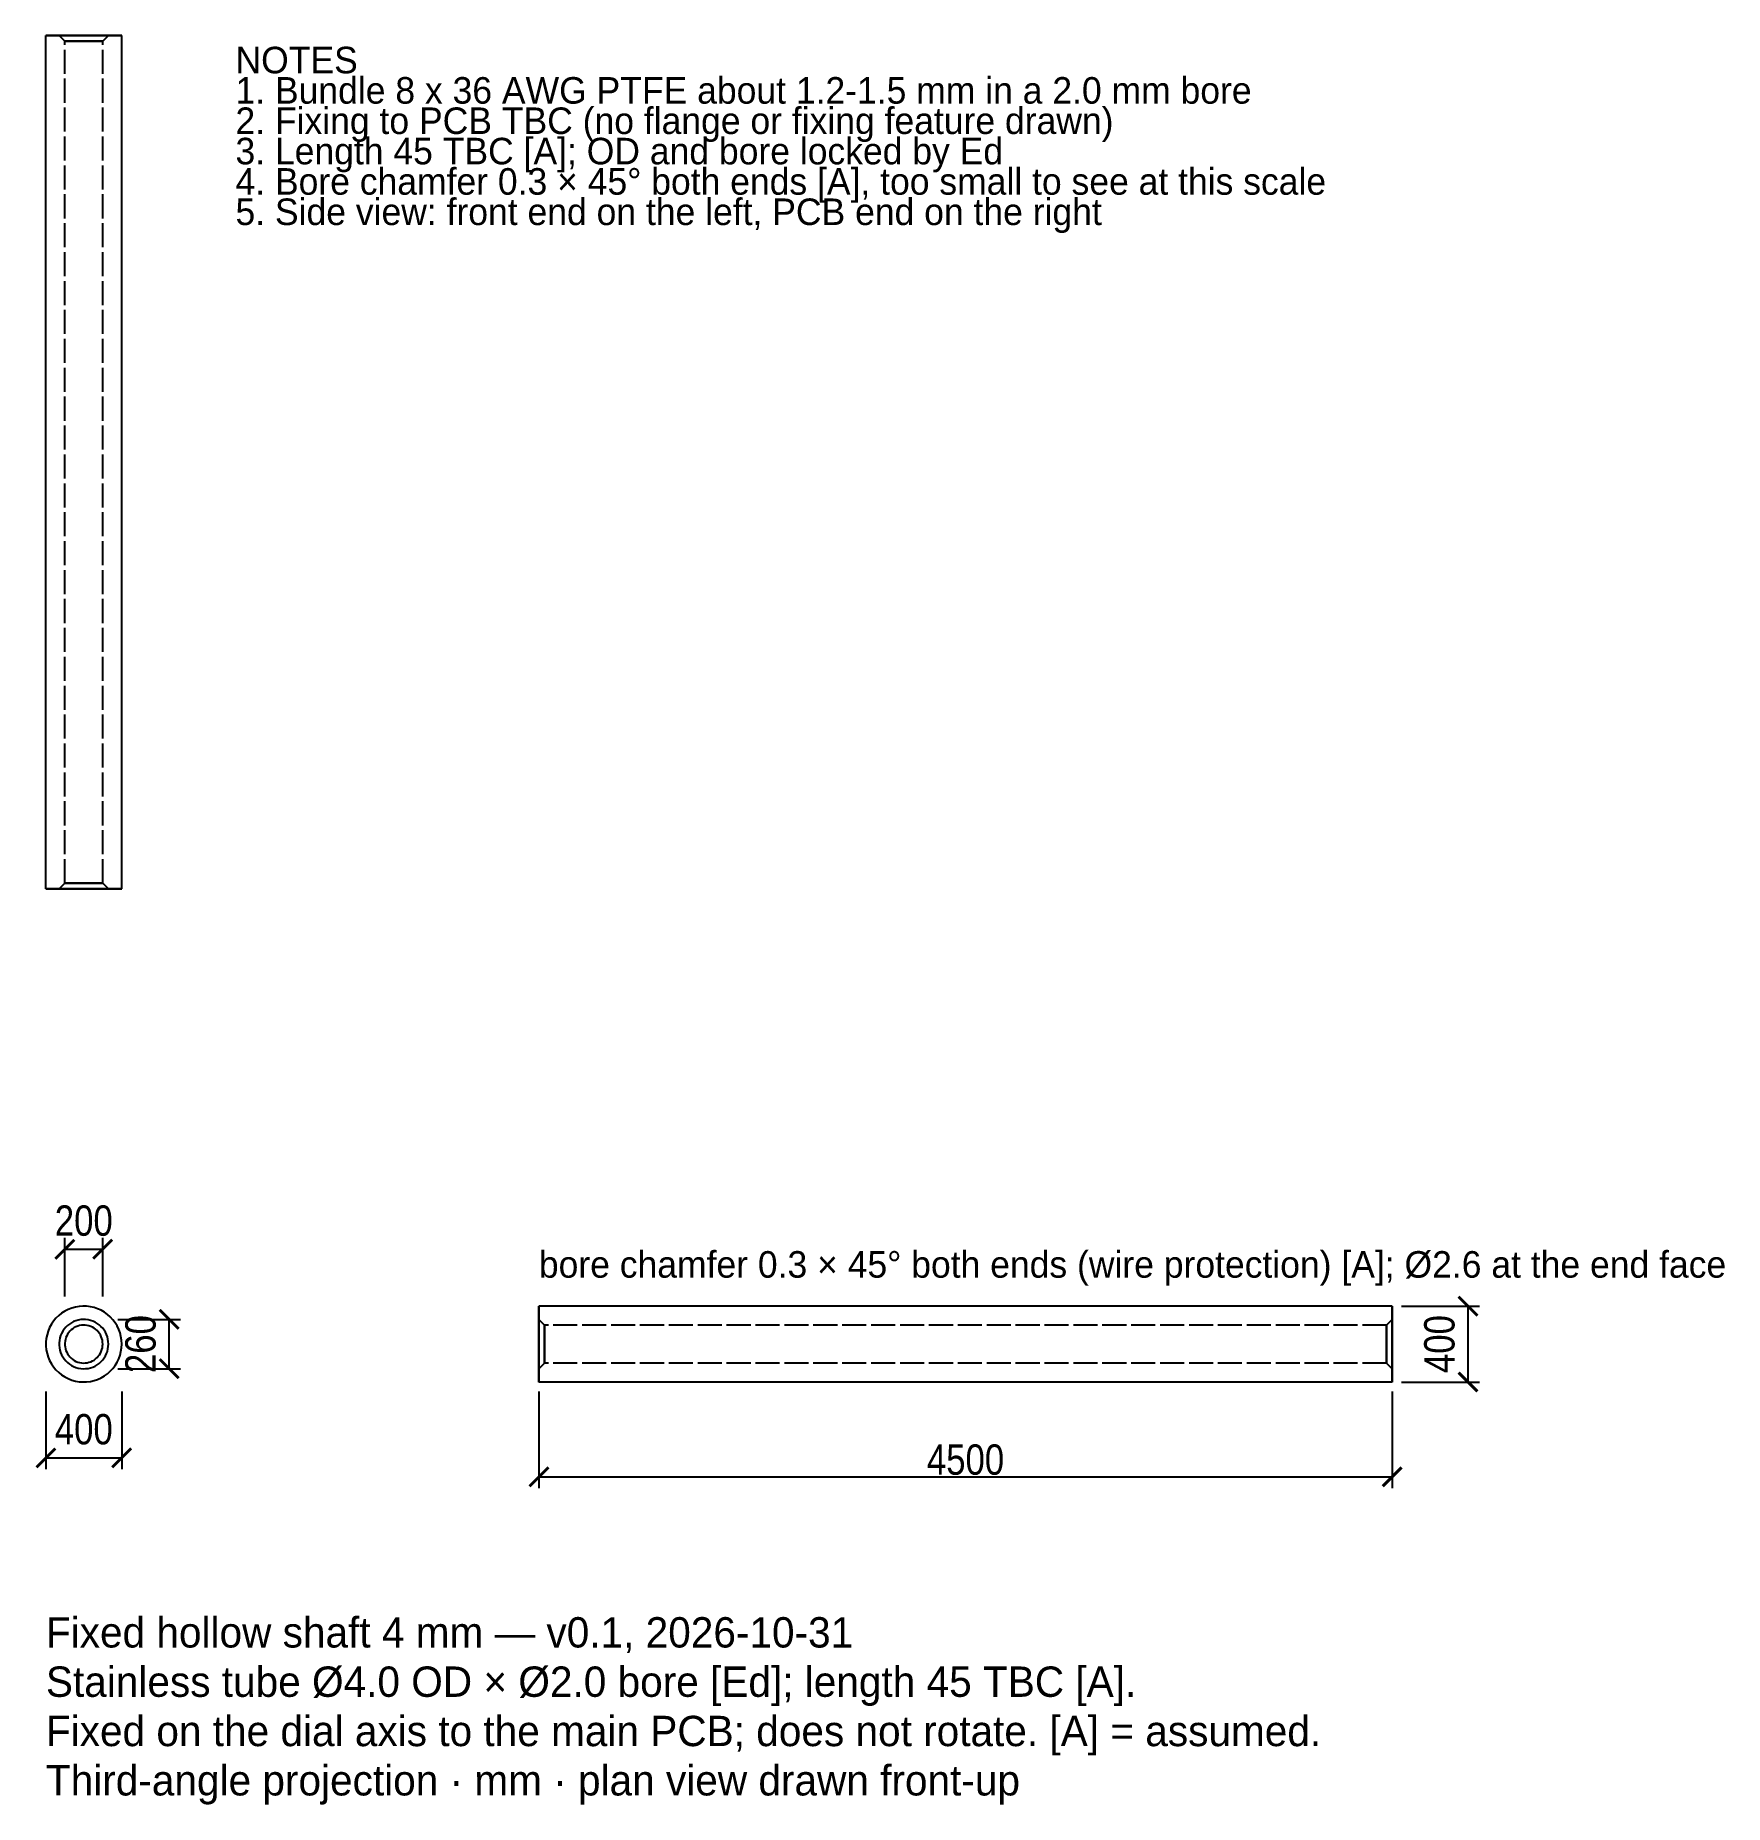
# Model space of a CAD drawing. Header units: millimetres. Extents: x -2.6 to 86.5, y -24.3 to 69.
import ezdxf

# ---------------------------------------------------------------- set-up
doc = ezdxf.new("R2010")
doc.units = ezdxf.units.MM
doc.linetypes.add('DASHED', pattern=[1.524, 1.27, -0.254])
for name, color, linetype in [('DIMS', 3, 'CONTINUOUS'), ('HIDDEN', 8, 'DASHED'), ('TEXT', 7, 'CONTINUOUS'), ('VISIBLE', 7, 'CONTINUOUS')]:
    doc.layers.add(name, color=color, linetype=linetype)
doc.styles.add('OpenSansCondensed-Light', font='OpenSansCondensed-Light.ttf')
doc.dimstyles.new('EZDXF', dxfattribs={"dimtxt": 0.25, "dimasz": 0.175, "dimexe": 0.375, "dimexo": 0.125, "dimgap": 0.1, "dimtad": 1, "dimlfac": 100, "dimzin": 12, "dimdsep": 46, "dimtxsty": 'OpenSansCondensed-Light', "dimblk": 'ARCHTICK', "dimcen": 2.5, "dimazin": 3, "dimtfac": 0.5, "dimtmove": 2, "dimatfit": 3})

# ---------------------------------------------------------------- blocks, each defined once
blk = doc.blocks.new('_ARCHTICK')
at = {"color": 0, "linetype": 'BYBLOCK', "const_width": 0.15}
blk.add_lwpolyline([(-0.5, -0.5), (0.5, 0.5)], dxfattribs=at)

msp = doc.modelspace()

# ---------------------------------------------------------------- linework, layer by layer
at = {"layer": 'HIDDEN'}
for points in [[(-2, 68.99938), (-1.93651, 68.99938), (-1.87302, 68.99938), (-1.80952, 68.99938), (-1.74603, 68.99938), (-1.68254, 68.99938), (-1.61905, 68.99938), (-1.55556, 68.99938), (-1.49206, 68.99938), (-1.42857, 68.99938), (-1.36508, 68.99938), (-1.30159, 68.99938), (-1.2381, 68.99938), (-1.1746, 68.99938), (-1.11111, 68.99938), (-1.04762, 68.99938), (-0.98413, 68.99938), (-0.92063, 68.99938), (-0.85714, 68.99938), (-0.79365, 68.99938), (-0.73016, 68.99938), (-0.66667, 68.99938), (-0.60317, 68.99938), (-0.53968, 68.99938), (-0.47619, 68.99938), (-0.4127, 68.99938), (-0.34921, 68.99938), (-0.28571, 68.99938), (-0.22222, 68.99938), (-0.15873, 68.99938), (-0.09524, 68.99938), (-0.03175, 68.99938), (0.03175, 68.99938), (0.09524, 68.99938), (0.15873, 68.99938), (0.22222, 68.99938), (0.28571, 68.99938), (0.34921, 68.99938), (0.4127, 68.99938), (0.47619, 68.99938), (0.53968, 68.99938), (0.60317, 68.99938), (0.66667, 68.99938), (0.73016, 68.99938), (0.79365, 68.99938), (0.85714, 68.99938), (0.92063, 68.99938), (0.98413, 68.99938), (1.04762, 68.99938), (1.11111, 68.99938), (1.1746, 68.99938), (1.2381, 68.99938), (1.30159, 68.99938), (1.36508, 68.99938), (1.42857, 68.99938), (1.49206, 68.99938), (1.55556, 68.99938), (1.61905, 68.99938), (1.68254, 68.99938), (1.74603, 68.99938), (1.80952, 68.99938), (1.87302, 68.99938), (1.93651, 68.99938), (2, 68.99938)], [(1.3, 68.99938), (1.25873, 68.99938), (1.21746, 68.99938), (1.17619, 68.99938), (1.13492, 68.99938), (1.09365, 68.99938), (1.05238, 68.99938), (1.01111, 68.99938), (0.96984, 68.99938), (0.92857, 68.99938), (0.8873, 68.99938), (0.84603, 68.99938), (0.80476, 68.99938), (0.76349, 68.99938), (0.72222, 68.99938), (0.68095, 68.99938), (0.63968, 68.99938), (0.59841, 68.99938), (0.55714, 68.99938), (0.51587, 68.99938), (0.4746, 68.99938), (0.43333, 68.99938), (0.39206, 68.99938), (0.35079, 68.99938), (0.30952, 68.99938), (0.26825, 68.99938), (0.22698, 68.99938), (0.18571, 68.99938), (0.14444, 68.99938), (0.10317, 68.99938), (0.0619, 68.99938), (0.02063, 68.99938), (-0.02063, 68.99938), (-0.0619, 68.99938), (-0.10317, 68.99938), (-0.14444, 68.99938), (-0.18571, 68.99938), (-0.22698, 68.99938), (-0.26825, 68.99938), (-0.30952, 68.99938), (-0.35079, 68.99938), (-0.39206, 68.99938), (-0.43333, 68.99938), (-0.4746, 68.99938), (-0.51587, 68.99938), (-0.55714, 68.99938), (-0.59841, 68.99938), (-0.63968, 68.99938), (-0.68095, 68.99938), (-0.72222, 68.99938), (-0.76349, 68.99938), (-0.80476, 68.99938), (-0.84603, 68.99938), (-0.8873, 68.99938), (-0.92857, 68.99938), (-0.96984, 68.99938), (-1.01111, 68.99938), (-1.05238, 68.99938), (-1.09365, 68.99938), (-1.13492, 68.99938), (-1.17619, 68.99938), (-1.21746, 68.99938), (-1.25873, 68.99938), (-1.3, 68.99938)], [(-1.3, 68.99938), (-1.25873, 68.99938), (-1.21746, 68.99938), (-1.17619, 68.99938), (-1.13492, 68.99938), (-1.09365, 68.99938), (-1.05238, 68.99938), (-1.01111, 68.99938), (-0.96984, 68.99938), (-0.92857, 68.99938), (-0.8873, 68.99938), (-0.84603, 68.99938), (-0.80476, 68.99938), (-0.76349, 68.99938), (-0.72222, 68.99938), (-0.68095, 68.99938), (-0.63968, 68.99938), (-0.59841, 68.99938), (-0.55714, 68.99938), (-0.51587, 68.99938), (-0.4746, 68.99938), (-0.43333, 68.99938), (-0.39206, 68.99938), (-0.35079, 68.99938), (-0.30952, 68.99938), (-0.26825, 68.99938), (-0.22698, 68.99938), (-0.18571, 68.99938), (-0.14444, 68.99938), (-0.10317, 68.99938), (-0.0619, 68.99938), (-0.02063, 68.99938), (0.02063, 68.99938), (0.0619, 68.99938), (0.10317, 68.99938), (0.14444, 68.99938), (0.18571, 68.99938), (0.22698, 68.99938), (0.26825, 68.99938), (0.30952, 68.99938), (0.35079, 68.99938), (0.39206, 68.99938), (0.43333, 68.99938), (0.4746, 68.99938), (0.51587, 68.99938), (0.55714, 68.99938), (0.59841, 68.99938), (0.63968, 68.99938), (0.68095, 68.99938), (0.72222, 68.99938), (0.76349, 68.99938), (0.80476, 68.99938), (0.84603, 68.99938), (0.8873, 68.99938), (0.92857, 68.99938), (0.96984, 68.99938), (1.01111, 68.99938), (1.05238, 68.99938), (1.09365, 68.99938), (1.13492, 68.99938), (1.17619, 68.99938), (1.21746, 68.99938), (1.25873, 68.99938), (1.3, 68.99938)], [(-1, 68.69938), (-1.3, 68.99938)], [(1, 68.69938), (0.96825, 68.69938), (0.93651, 68.69938), (0.90476, 68.69938), (0.87302, 68.69938), (0.84127, 68.69938), (0.80952, 68.69938), (0.77778, 68.69938), (0.74603, 68.69938), (0.71429, 68.69938), (0.68254, 68.69938), (0.65079, 68.69938), (0.61905, 68.69938), (0.5873, 68.69938), (0.55556, 68.69938), (0.52381, 68.69938), (0.49206, 68.69938), (0.46032, 68.69938), (0.42857, 68.69938), (0.39683, 68.69938), (0.36508, 68.69938), (0.33333, 68.69938), (0.30159, 68.69938), (0.26984, 68.69938), (0.2381, 68.69938), (0.20635, 68.69938), (0.1746, 68.69938), (0.14286, 68.69938), (0.11111, 68.69938), (0.07937, 68.69938), (0.04762, 68.69938), (0.01587, 68.69938), (-0.01587, 68.69938), (-0.04762, 68.69938), (-0.07937, 68.69938), (-0.11111, 68.69938), (-0.14286, 68.69938), (-0.1746, 68.69938), (-0.20635, 68.69938), (-0.2381, 68.69938), (-0.26984, 68.69938), (-0.30159, 68.69938), (-0.33333, 68.69938), (-0.36508, 68.69938), (-0.39683, 68.69938), (-0.42857, 68.69938), (-0.46032, 68.69938), (-0.49206, 68.69938), (-0.52381, 68.69938), (-0.55556, 68.69938), (-0.5873, 68.69938), (-0.61905, 68.69938), (-0.65079, 68.69938), (-0.68254, 68.69938), (-0.71429, 68.69938), (-0.74603, 68.69938), (-0.77778, 68.69938), (-0.80952, 68.69938), (-0.84127, 68.69938), (-0.87302, 68.69938), (-0.90476, 68.69938), (-0.93651, 68.69938), (-0.96825, 68.69938), (-1, 68.69938)], [(-1, 68.69938), (-0.96825, 68.69938), (-0.93651, 68.69938), (-0.90476, 68.69938), (-0.87302, 68.69938), (-0.84127, 68.69938), (-0.80952, 68.69938), (-0.77778, 68.69938), (-0.74603, 68.69938), (-0.71429, 68.69938), (-0.68254, 68.69938), (-0.65079, 68.69938), (-0.61905, 68.69938), (-0.5873, 68.69938), (-0.55556, 68.69938), (-0.52381, 68.69938), (-0.49206, 68.69938), (-0.46032, 68.69938), (-0.42857, 68.69938), (-0.39683, 68.69938), (-0.36508, 68.69938), (-0.33333, 68.69938), (-0.30159, 68.69938), (-0.26984, 68.69938), (-0.2381, 68.69938), (-0.20635, 68.69938), (-0.1746, 68.69938), (-0.14286, 68.69938), (-0.11111, 68.69938), (-0.07937, 68.69938), (-0.04762, 68.69938), (-0.01587, 68.69938), (0.01587, 68.69938), (0.04762, 68.69938), (0.07937, 68.69938), (0.11111, 68.69938), (0.14286, 68.69938), (0.1746, 68.69938), (0.20635, 68.69938), (0.2381, 68.69938), (0.26984, 68.69938), (0.30159, 68.69938), (0.33333, 68.69938), (0.36508, 68.69938), (0.39683, 68.69938), (0.42857, 68.69938), (0.46032, 68.69938), (0.49206, 68.69938), (0.52381, 68.69938), (0.55556, 68.69938), (0.5873, 68.69938), (0.61905, 68.69938), (0.65079, 68.69938), (0.68254, 68.69938), (0.71429, 68.69938), (0.74603, 68.69938), (0.77778, 68.69938), (0.80952, 68.69938), (0.84127, 68.69938), (0.87302, 68.69938), (0.90476, 68.69938), (0.93651, 68.69938), (0.96825, 68.69938), (1, 68.69938)], [(-1, 24.29938), (-1, 68.69938)], [(1.3, 68.99938), (1, 68.69938)], [(1, 24.29938), (1, 68.69938)], [(-1, 24.29938), (-1.3, 23.99938)], [(1, 24.29938), (0.96825, 24.29938), (0.93651, 24.29938), (0.90476, 24.29938), (0.87302, 24.29938), (0.84127, 24.29938), (0.80952, 24.29938), (0.77778, 24.29938), (0.74603, 24.29938), (0.71429, 24.29938), (0.68254, 24.29938), (0.65079, 24.29938), (0.61905, 24.29938), (0.5873, 24.29938), (0.55556, 24.29938), (0.52381, 24.29938), (0.49206, 24.29938), (0.46032, 24.29938), (0.42857, 24.29938), (0.39683, 24.29938), (0.36508, 24.29938), (0.33333, 24.29938), (0.30159, 24.29938), (0.26984, 24.29938), (0.2381, 24.29938), (0.20635, 24.29938), (0.1746, 24.29938), (0.14286, 24.29938), (0.11111, 24.29938), (0.07937, 24.29938), (0.04762, 24.29938), (0.01587, 24.29938), (-0.01587, 24.29938), (-0.04762, 24.29938), (-0.07937, 24.29938), (-0.11111, 24.29938), (-0.14286, 24.29938), (-0.1746, 24.29938), (-0.20635, 24.29938), (-0.2381, 24.29938), (-0.26984, 24.29938), (-0.30159, 24.29938), (-0.33333, 24.29938), (-0.36508, 24.29938), (-0.39683, 24.29938), (-0.42857, 24.29938), (-0.46032, 24.29938), (-0.49206, 24.29938), (-0.52381, 24.29938), (-0.55556, 24.29938), (-0.5873, 24.29938), (-0.61905, 24.29938), (-0.65079, 24.29938), (-0.68254, 24.29938), (-0.71429, 24.29938), (-0.74603, 24.29938), (-0.77778, 24.29938), (-0.80952, 24.29938), (-0.84127, 24.29938), (-0.87302, 24.29938), (-0.90476, 24.29938), (-0.93651, 24.29938), (-0.96825, 24.29938), (-1, 24.29938)], [(-1, 24.29938), (-0.96825, 24.29938), (-0.93651, 24.29938), (-0.90476, 24.29938), (-0.87302, 24.29938), (-0.84127, 24.29938), (-0.80952, 24.29938), (-0.77778, 24.29938), (-0.74603, 24.29938), (-0.71429, 24.29938), (-0.68254, 24.29938), (-0.65079, 24.29938), (-0.61905, 24.29938), (-0.5873, 24.29938), (-0.55556, 24.29938), (-0.52381, 24.29938), (-0.49206, 24.29938), (-0.46032, 24.29938), (-0.42857, 24.29938), (-0.39683, 24.29938), (-0.36508, 24.29938), (-0.33333, 24.29938), (-0.30159, 24.29938), (-0.26984, 24.29938), (-0.2381, 24.29938), (-0.20635, 24.29938), (-0.1746, 24.29938), (-0.14286, 24.29938), (-0.11111, 24.29938), (-0.07937, 24.29938), (-0.04762, 24.29938), (-0.01587, 24.29938), (0.01587, 24.29938), (0.04762, 24.29938), (0.07937, 24.29938), (0.11111, 24.29938), (0.14286, 24.29938), (0.1746, 24.29938), (0.20635, 24.29938), (0.2381, 24.29938), (0.26984, 24.29938), (0.30159, 24.29938), (0.33333, 24.29938), (0.36508, 24.29938), (0.39683, 24.29938), (0.42857, 24.29938), (0.46032, 24.29938), (0.49206, 24.29938), (0.52381, 24.29938), (0.55556, 24.29938), (0.5873, 24.29938), (0.61905, 24.29938), (0.65079, 24.29938), (0.68254, 24.29938), (0.71429, 24.29938), (0.74603, 24.29938), (0.77778, 24.29938), (0.80952, 24.29938), (0.84127, 24.29938), (0.87302, 24.29938), (0.90476, 24.29938), (0.93651, 24.29938), (0.96825, 24.29938), (1, 24.29938)], [(1.3, 23.99938), (1, 24.29938)], [(-2, 23.99938), (-1.93651, 23.99938), (-1.87302, 23.99938), (-1.80952, 23.99938), (-1.74603, 23.99938), (-1.68254, 23.99938), (-1.61905, 23.99938), (-1.55556, 23.99938), (-1.49206, 23.99938), (-1.42857, 23.99938), (-1.36508, 23.99938), (-1.30159, 23.99938), (-1.2381, 23.99938), (-1.1746, 23.99938), (-1.11111, 23.99938), (-1.04762, 23.99938), (-0.98413, 23.99938), (-0.92063, 23.99938), (-0.85714, 23.99938), (-0.79365, 23.99938), (-0.73016, 23.99938), (-0.66667, 23.99938), (-0.60317, 23.99938), (-0.53968, 23.99938), (-0.47619, 23.99938), (-0.4127, 23.99938), (-0.34921, 23.99938), (-0.28571, 23.99938), (-0.22222, 23.99938), (-0.15873, 23.99938), (-0.09524, 23.99938), (-0.03175, 23.99938), (0.03175, 23.99938), (0.09524, 23.99938), (0.15873, 23.99938), (0.22222, 23.99938), (0.28571, 23.99938), (0.34921, 23.99938), (0.4127, 23.99938), (0.47619, 23.99938), (0.53968, 23.99938), (0.60317, 23.99938), (0.66667, 23.99938), (0.73016, 23.99938), (0.79365, 23.99938), (0.85714, 23.99938), (0.92063, 23.99938), (0.98413, 23.99938), (1.04762, 23.99938), (1.11111, 23.99938), (1.1746, 23.99938), (1.2381, 23.99938), (1.30159, 23.99938), (1.36508, 23.99938), (1.42857, 23.99938), (1.49206, 23.99938), (1.55556, 23.99938), (1.61905, 23.99938), (1.68254, 23.99938), (1.74603, 23.99938), (1.80952, 23.99938), (1.87302, 23.99938), (1.93651, 23.99938), (2, 23.99938)], [(1.3, 23.99938), (1.25873, 23.99938), (1.21746, 23.99938), (1.17619, 23.99938), (1.13492, 23.99938), (1.09365, 23.99938), (1.05238, 23.99938), (1.01111, 23.99938), (0.96984, 23.99938), (0.92857, 23.99938), (0.8873, 23.99938), (0.84603, 23.99938), (0.80476, 23.99938), (0.76349, 23.99938), (0.72222, 23.99938), (0.68095, 23.99938), (0.63968, 23.99938), (0.59841, 23.99938), (0.55714, 23.99938), (0.51587, 23.99938), (0.4746, 23.99938), (0.43333, 23.99938), (0.39206, 23.99938), (0.35079, 23.99938), (0.30952, 23.99938), (0.26825, 23.99938), (0.22698, 23.99938), (0.18571, 23.99938), (0.14444, 23.99938), (0.10317, 23.99938), (0.0619, 23.99938), (0.02063, 23.99938), (-0.02063, 23.99938), (-0.0619, 23.99938), (-0.10317, 23.99938), (-0.14444, 23.99938), (-0.18571, 23.99938), (-0.22698, 23.99938), (-0.26825, 23.99938), (-0.30952, 23.99938), (-0.35079, 23.99938), (-0.39206, 23.99938), (-0.43333, 23.99938), (-0.4746, 23.99938), (-0.51587, 23.99938), (-0.55714, 23.99938), (-0.59841, 23.99938), (-0.63968, 23.99938), (-0.68095, 23.99938), (-0.72222, 23.99938), (-0.76349, 23.99938), (-0.80476, 23.99938), (-0.84603, 23.99938), (-0.8873, 23.99938), (-0.92857, 23.99938), (-0.96984, 23.99938), (-1.01111, 23.99938), (-1.05238, 23.99938), (-1.09365, 23.99938), (-1.13492, 23.99938), (-1.17619, 23.99938), (-1.21746, 23.99938), (-1.25873, 23.99938), (-1.3, 23.99938)], [(-1.3, 23.99938), (-1.25873, 23.99938), (-1.21746, 23.99938), (-1.17619, 23.99938), (-1.13492, 23.99938), (-1.09365, 23.99938), (-1.05238, 23.99938), (-1.01111, 23.99938), (-0.96984, 23.99938), (-0.92857, 23.99938), (-0.8873, 23.99938), (-0.84603, 23.99938), (-0.80476, 23.99938), (-0.76349, 23.99938), (-0.72222, 23.99938), (-0.68095, 23.99938), (-0.63968, 23.99938), (-0.59841, 23.99938), (-0.55714, 23.99938), (-0.51587, 23.99938), (-0.4746, 23.99938), (-0.43333, 23.99938), (-0.39206, 23.99938), (-0.35079, 23.99938), (-0.30952, 23.99938), (-0.26825, 23.99938), (-0.22698, 23.99938), (-0.18571, 23.99938), (-0.14444, 23.99938), (-0.10317, 23.99938), (-0.0619, 23.99938), (-0.02063, 23.99938), (0.02063, 23.99938), (0.0619, 23.99938), (0.10317, 23.99938), (0.14444, 23.99938), (0.18571, 23.99938), (0.22698, 23.99938), (0.26825, 23.99938), (0.30952, 23.99938), (0.35079, 23.99938), (0.39206, 23.99938), (0.43333, 23.99938), (0.4746, 23.99938), (0.51587, 23.99938), (0.55714, 23.99938), (0.59841, 23.99938), (0.63968, 23.99938), (0.68095, 23.99938), (0.72222, 23.99938), (0.76349, 23.99938), (0.80476, 23.99938), (0.84603, 23.99938), (0.8873, 23.99938), (0.92857, 23.99938), (0.96984, 23.99938), (1.01111, 23.99938), (1.05238, 23.99938), (1.09365, 23.99938), (1.13492, 23.99938), (1.17619, 23.99938), (1.21746, 23.99938), (1.25873, 23.99938), (1.3, 23.99938)], [(2, 0), (1.99006, 0.19914), (1.96034, 0.39629), (1.91115, 0.58951), (1.84295, 0.77687), (1.75644, 0.95651), (1.65248, 1.12664), (1.53209, 1.28558), (1.39647, 1.43173), (1.24698, 1.56366), (1.08509, 1.68005), (0.91242, 1.77974), (0.73068, 1.86175), (0.54168, 1.92525), (0.3473, 1.96962), (0.14946, 1.99441), (-0.04986, 1.99938), (-0.24869, 1.98448), (-0.44504, 1.94986), (-0.63697, 1.89585), (-0.82257, 1.82301), (-1, 1.73205), (-1.16749, 1.62388), (-1.32337, 1.49956), (-1.4661, 1.36035), (-1.59427, 1.20761), (-1.70658, 1.04287), (-1.80194, 0.86777), (-1.87939, 0.68404), (-1.93815, 0.49351), (-1.97766, 0.29808), (-1.99751, 0.09969), (-1.99751, -0.09969), (-1.97766, -0.29808), (-1.93815, -0.49351), (-1.87939, -0.68404), (-1.80194, -0.86777), (-1.70658, -1.04287), (-1.59427, -1.20761), (-1.4661, -1.36035), (-1.32337, -1.49956), (-1.16749, -1.62388), (-1, -1.73205), (-0.82257, -1.82301), (-0.63697, -1.89585), (-0.44504, -1.94986), (-0.24869, -1.98448), (-0.04986, -1.99938), (0.14946, -1.99441), (0.3473, -1.96962), (0.54168, -1.92525), (0.73068, -1.86175), (0.91242, -1.77974), (1.08509, -1.68005), (1.24698, -1.56366), (1.39647, -1.43173), (1.53209, -1.28558), (1.65248, -1.12664), (1.75644, -0.95651), (1.84295, -0.77687), (1.91115, -0.58951), (1.96034, -0.39629), (1.99006, -0.19914), (2, 0)], [(24, 2), (24, 1.93651), (24, 1.87302), (24, 1.80952), (24, 1.74603), (24, 1.68254), (24, 1.61905), (24, 1.55556), (24, 1.49206), (24, 1.42857), (24, 1.36508), (24, 1.30159), (24, 1.2381), (24, 1.1746), (24, 1.11111), (24, 1.04762), (24, 0.98413), (24, 0.92063), (24, 0.85714), (24, 0.79365), (24, 0.73016), (24, 0.66667), (24, 0.60317), (24, 0.53968), (24, 0.47619), (24, 0.4127), (24, 0.34921), (24, 0.28571), (24, 0.22222), (24, 0.15873), (24, 0.09524), (24, 0.03175), (24, -0.03175), (24, -0.09524), (24, -0.15873), (24, -0.22222), (24, -0.28571), (24, -0.34921), (24, -0.4127), (24, -0.47619), (24, -0.53968), (24, -0.60317), (24, -0.66667), (24, -0.73016), (24, -0.79365), (24, -0.85714), (24, -0.92063), (24, -0.98413), (24, -1.04762), (24, -1.11111), (24, -1.1746), (24, -1.2381), (24, -1.30159), (24, -1.36508), (24, -1.42857), (24, -1.49206), (24, -1.55556), (24, -1.61905), (24, -1.68254), (24, -1.74603), (24, -1.80952), (24, -1.87302), (24, -1.93651), (24, -2)], [(69, 2), (69, 1.93651), (69, 1.87302), (69, 1.80952), (69, 1.74603), (69, 1.68254), (69, 1.61905), (69, 1.55556), (69, 1.49206), (69, 1.42857), (69, 1.36508), (69, 1.30159), (69, 1.2381), (69, 1.1746), (69, 1.11111), (69, 1.04762), (69, 0.98413), (69, 0.92063), (69, 0.85714), (69, 0.79365), (69, 0.73016), (69, 0.66667), (69, 0.60317), (69, 0.53968), (69, 0.47619), (69, 0.4127), (69, 0.34921), (69, 0.28571), (69, 0.22222), (69, 0.15873), (69, 0.09524), (69, 0.03175), (69, -0.03175), (69, -0.09524), (69, -0.15873), (69, -0.22222), (69, -0.28571), (69, -0.34921), (69, -0.4127), (69, -0.47619), (69, -0.53968), (69, -0.60317), (69, -0.66667), (69, -0.73016), (69, -0.79365), (69, -0.85714), (69, -0.92063), (69, -0.98413), (69, -1.04762), (69, -1.11111), (69, -1.1746), (69, -1.2381), (69, -1.30159), (69, -1.36508), (69, -1.42857), (69, -1.49206), (69, -1.55556), (69, -1.61905), (69, -1.68254), (69, -1.74603), (69, -1.80952), (69, -1.87302), (69, -1.93651), (69, -2)], [(1.3, 0), (1.29354, 0.12944), (1.27422, 0.25759), (1.24224, 0.38318), (1.19792, 0.50497), (1.14169, 0.62173), (1.07411, 0.73232), (0.99586, 0.83562), (0.90771, 0.93063), (0.81054, 1.01638), (0.70531, 1.09203), (0.59307, 1.15683), (0.47494, 1.21014), (0.35209, 1.25141), (0.22574, 1.28025), (0.09715, 1.29636), (-0.03241, 1.2996), (-0.16165, 1.28991), (-0.28928, 1.26741), (-0.41403, 1.23231), (-0.53467, 1.18496), (-0.65, 1.12583), (-0.75887, 1.05552), (-0.86019, 0.97472), (-0.95297, 0.88422), (-1.03627, 0.78495), (-1.10928, 0.67787), (-1.17126, 0.56405), (-1.2216, 0.44463), (-1.2598, 0.32078), (-1.28548, 0.19375), (-1.29838, 0.0648), (-1.29838, -0.0648), (-1.28548, -0.19375), (-1.2598, -0.32078), (-1.2216, -0.44463), (-1.17126, -0.56405), (-1.10928, -0.67787), (-1.03627, -0.78495), (-0.95297, -0.88422), (-0.86019, -0.97472), (-0.75887, -1.05552), (-0.65, -1.12583), (-0.53467, -1.18496), (-0.41403, -1.23231), (-0.28928, -1.26741), (-0.16165, -1.28991), (-0.03241, -1.2996), (0.09715, -1.29636), (0.22574, -1.28025), (0.35209, -1.25141), (0.47494, -1.21014), (0.59307, -1.15683), (0.70531, -1.09203), (0.81054, -1.01638), (0.90771, -0.93063), (0.99586, -0.83562), (1.07411, -0.73232), (1.14169, -0.62173), (1.19792, -0.50497), (1.24224, -0.38318), (1.27422, -0.25759), (1.29354, -0.12944), (1.3, 0)], [(1, 0), (0.99503, 0.09957), (0.98017, 0.19815), (0.95557, 0.29476), (0.92148, 0.38843), (0.87822, 0.47825), (0.82624, 0.56332), (0.76604, 0.64279), (0.69824, 0.71587), (0.62349, 0.78183), (0.54255, 0.84003), (0.45621, 0.88987), (0.36534, 0.93087), (0.27084, 0.96262), (0.17365, 0.98481), (0.07473, 0.9972), (-0.02493, 0.99969), (-0.12434, 0.99224), (-0.22252, 0.97493), (-0.31849, 0.94793), (-0.41129, 0.91151), (-0.5, 0.86603), (-0.58374, 0.81194), (-0.66169, 0.74978), (-0.73305, 0.68017), (-0.79713, 0.6038), (-0.85329, 0.52144), (-0.90097, 0.43388), (-0.93969, 0.34202), (-0.96908, 0.24676), (-0.98883, 0.14904), (-0.99876, 0.04985), (-0.99876, -0.04985), (-0.98883, -0.14904), (-0.96908, -0.24676), (-0.93969, -0.34202), (-0.90097, -0.43388), (-0.85329, -0.52144), (-0.79713, -0.6038), (-0.73305, -0.68017), (-0.66169, -0.74978), (-0.58374, -0.81194), (-0.5, -0.86603), (-0.41129, -0.91151), (-0.31849, -0.94793), (-0.22252, -0.97493), (-0.12434, -0.99224), (-0.02493, -0.99969), (0.07473, -0.9972), (0.17365, -0.98481), (0.27084, -0.96262), (0.36534, -0.93087), (0.45621, -0.88987), (0.54255, -0.84003), (0.62349, -0.78183), (0.69824, -0.71587), (0.76604, -0.64279), (0.82624, -0.56332), (0.87822, -0.47825), (0.92148, -0.38843), (0.95557, -0.29476), (0.98017, -0.19815), (0.99503, -0.09957), (1, 0)], [(24, 0), (24, 0.02063), (24, 0.04127), (24, 0.0619), (24, 0.08254), (24, 0.10317), (24, 0.12381), (24, 0.14444), (24, 0.16508), (24, 0.18571), (24, 0.20635), (24, 0.22698), (24, 0.24762), (24, 0.26825), (24, 0.28889), (24, 0.30952), (24, 0.33016), (24, 0.35079), (24, 0.37143), (24, 0.39206), (24, 0.4127), (24, 0.43333), (24, 0.45397), (24, 0.4746), (24, 0.49524), (24, 0.51587), (24, 0.53651), (24, 0.55714), (24, 0.57778), (24, 0.59841), (24, 0.61905), (24, 0.63968), (24, 0.66032), (24, 0.68095), (24, 0.70159), (24, 0.72222), (24, 0.74286), (24, 0.76349), (24, 0.78413), (24, 0.80476), (24, 0.8254), (24, 0.84603), (24, 0.86667), (24, 0.8873), (24, 0.90794), (24, 0.92857), (24, 0.94921), (24, 0.96984), (24, 0.99048), (24, 1.01111), (24, 1.03175), (24, 1.05238), (24, 1.07302), (24, 1.09365), (24, 1.11429), (24, 1.13492), (24, 1.15556), (24, 1.17619), (24, 1.19683), (24, 1.21746), (24, 1.2381), (24, 1.25873), (24, 1.27937), (24, 1.3)], [(24, 1.3), (24, 1.25873), (24, 1.21746), (24, 1.17619), (24, 1.13492), (24, 1.09365), (24, 1.05238), (24, 1.01111), (24, 0.96984), (24, 0.92857), (24, 0.8873), (24, 0.84603), (24, 0.80476), (24, 0.76349), (24, 0.72222), (24, 0.68095), (24, 0.63968), (24, 0.59841), (24, 0.55714), (24, 0.51587), (24, 0.4746), (24, 0.43333), (24, 0.39206), (24, 0.35079), (24, 0.30952), (24, 0.26825), (24, 0.22698), (24, 0.18571), (24, 0.14444), (24, 0.10317), (24, 0.0619), (24, 0.02063), (24, -0.02063), (24, -0.0619), (24, -0.10317), (24, -0.14444), (24, -0.18571), (24, -0.22698), (24, -0.26825), (24, -0.30952), (24, -0.35079), (24, -0.39206), (24, -0.43333), (24, -0.4746), (24, -0.51587), (24, -0.55714), (24, -0.59841), (24, -0.63968), (24, -0.68095), (24, -0.72222), (24, -0.76349), (24, -0.80476), (24, -0.84603), (24, -0.8873), (24, -0.92857), (24, -0.96984), (24, -1.01111), (24, -1.05238), (24, -1.09365), (24, -1.13492), (24, -1.17619), (24, -1.21746), (24, -1.25873), (24, -1.3)], [(24.3, 1), (24, 1.3)], [(24.3, 0), (24.3, 0.01587), (24.3, 0.03175), (24.3, 0.04762), (24.3, 0.06349), (24.3, 0.07937), (24.3, 0.09524), (24.3, 0.11111), (24.3, 0.12698), (24.3, 0.14286), (24.3, 0.15873), (24.3, 0.1746), (24.3, 0.19048), (24.3, 0.20635), (24.3, 0.22222), (24.3, 0.2381), (24.3, 0.25397), (24.3, 0.26984), (24.3, 0.28571), (24.3, 0.30159), (24.3, 0.31746), (24.3, 0.33333), (24.3, 0.34921), (24.3, 0.36508), (24.3, 0.38095), (24.3, 0.39683), (24.3, 0.4127), (24.3, 0.42857), (24.3, 0.44444), (24.3, 0.46032), (24.3, 0.47619), (24.3, 0.49206), (24.3, 0.50794), (24.3, 0.52381), (24.3, 0.53968), (24.3, 0.55556), (24.3, 0.57143), (24.3, 0.5873), (24.3, 0.60317), (24.3, 0.61905), (24.3, 0.63492), (24.3, 0.65079), (24.3, 0.66667), (24.3, 0.68254), (24.3, 0.69841), (24.3, 0.71429), (24.3, 0.73016), (24.3, 0.74603), (24.3, 0.7619), (24.3, 0.77778), (24.3, 0.79365), (24.3, 0.80952), (24.3, 0.8254), (24.3, 0.84127), (24.3, 0.85714), (24.3, 0.87302), (24.3, 0.88889), (24.3, 0.90476), (24.3, 0.92063), (24.3, 0.93651), (24.3, 0.95238), (24.3, 0.96825), (24.3, 0.98413), (24.3, 1)], [(24.3, 1), (24.3, 0.96825), (24.3, 0.93651), (24.3, 0.90476), (24.3, 0.87302), (24.3, 0.84127), (24.3, 0.80952), (24.3, 0.77778), (24.3, 0.74603), (24.3, 0.71429), (24.3, 0.68254), (24.3, 0.65079), (24.3, 0.61905), (24.3, 0.5873), (24.3, 0.55556), (24.3, 0.52381), (24.3, 0.49206), (24.3, 0.46032), (24.3, 0.42857), (24.3, 0.39683), (24.3, 0.36508), (24.3, 0.33333), (24.3, 0.30159), (24.3, 0.26984), (24.3, 0.2381), (24.3, 0.20635), (24.3, 0.1746), (24.3, 0.14286), (24.3, 0.11111), (24.3, 0.07937), (24.3, 0.04762), (24.3, 0.01587), (24.3, -0.01587), (24.3, -0.04762), (24.3, -0.07937), (24.3, -0.11111), (24.3, -0.14286), (24.3, -0.1746), (24.3, -0.20635), (24.3, -0.2381), (24.3, -0.26984), (24.3, -0.30159), (24.3, -0.33333), (24.3, -0.36508), (24.3, -0.39683), (24.3, -0.42857), (24.3, -0.46032), (24.3, -0.49206), (24.3, -0.52381), (24.3, -0.55556), (24.3, -0.5873), (24.3, -0.61905), (24.3, -0.65079), (24.3, -0.68254), (24.3, -0.71429), (24.3, -0.74603), (24.3, -0.77778), (24.3, -0.80952), (24.3, -0.84127), (24.3, -0.87302), (24.3, -0.90476), (24.3, -0.93651), (24.3, -0.96825), (24.3, -1)], [(68.7, 1), (24.3, 1)], [(68.7, 1), (69, 1.3)], [(68.7, 0), (68.7, 0.01587), (68.7, 0.03175), (68.7, 0.04762), (68.7, 0.06349), (68.7, 0.07937), (68.7, 0.09524), (68.7, 0.11111), (68.7, 0.12698), (68.7, 0.14286), (68.7, 0.15873), (68.7, 0.1746), (68.7, 0.19048), (68.7, 0.20635), (68.7, 0.22222), (68.7, 0.2381), (68.7, 0.25397), (68.7, 0.26984), (68.7, 0.28571), (68.7, 0.30159), (68.7, 0.31746), (68.7, 0.33333), (68.7, 0.34921), (68.7, 0.36508), (68.7, 0.38095), (68.7, 0.39683), (68.7, 0.4127), (68.7, 0.42857), (68.7, 0.44444), (68.7, 0.46032), (68.7, 0.47619), (68.7, 0.49206), (68.7, 0.50794), (68.7, 0.52381), (68.7, 0.53968), (68.7, 0.55556), (68.7, 0.57143), (68.7, 0.5873), (68.7, 0.60317), (68.7, 0.61905), (68.7, 0.63492), (68.7, 0.65079), (68.7, 0.66667), (68.7, 0.68254), (68.7, 0.69841), (68.7, 0.71429), (68.7, 0.73016), (68.7, 0.74603), (68.7, 0.7619), (68.7, 0.77778), (68.7, 0.79365), (68.7, 0.80952), (68.7, 0.8254), (68.7, 0.84127), (68.7, 0.85714), (68.7, 0.87302), (68.7, 0.88889), (68.7, 0.90476), (68.7, 0.92063), (68.7, 0.93651), (68.7, 0.95238), (68.7, 0.96825), (68.7, 0.98413), (68.7, 1)], [(68.7, 1), (68.7, 0.96825), (68.7, 0.93651), (68.7, 0.90476), (68.7, 0.87302), (68.7, 0.84127), (68.7, 0.80952), (68.7, 0.77778), (68.7, 0.74603), (68.7, 0.71429), (68.7, 0.68254), (68.7, 0.65079), (68.7, 0.61905), (68.7, 0.5873), (68.7, 0.55556), (68.7, 0.52381), (68.7, 0.49206), (68.7, 0.46032), (68.7, 0.42857), (68.7, 0.39683), (68.7, 0.36508), (68.7, 0.33333), (68.7, 0.30159), (68.7, 0.26984), (68.7, 0.2381), (68.7, 0.20635), (68.7, 0.1746), (68.7, 0.14286), (68.7, 0.11111), (68.7, 0.07937), (68.7, 0.04762), (68.7, 0.01587), (68.7, -0.01587), (68.7, -0.04762), (68.7, -0.07937), (68.7, -0.11111), (68.7, -0.14286), (68.7, -0.1746), (68.7, -0.20635), (68.7, -0.2381), (68.7, -0.26984), (68.7, -0.30159), (68.7, -0.33333), (68.7, -0.36508), (68.7, -0.39683), (68.7, -0.42857), (68.7, -0.46032), (68.7, -0.49206), (68.7, -0.52381), (68.7, -0.55556), (68.7, -0.5873), (68.7, -0.61905), (68.7, -0.65079), (68.7, -0.68254), (68.7, -0.71429), (68.7, -0.74603), (68.7, -0.77778), (68.7, -0.80952), (68.7, -0.84127), (68.7, -0.87302), (68.7, -0.90476), (68.7, -0.93651), (68.7, -0.96825), (68.7, -1)], [(69, 0), (69, 0.02063), (69, 0.04127), (69, 0.0619), (69, 0.08254), (69, 0.10317), (69, 0.12381), (69, 0.14444), (69, 0.16508), (69, 0.18571), (69, 0.20635), (69, 0.22698), (69, 0.24762), (69, 0.26825), (69, 0.28889), (69, 0.30952), (69, 0.33016), (69, 0.35079), (69, 0.37143), (69, 0.39206), (69, 0.4127), (69, 0.43333), (69, 0.45397), (69, 0.4746), (69, 0.49524), (69, 0.51587), (69, 0.53651), (69, 0.55714), (69, 0.57778), (69, 0.59841), (69, 0.61905), (69, 0.63968), (69, 0.66032), (69, 0.68095), (69, 0.70159), (69, 0.72222), (69, 0.74286), (69, 0.76349), (69, 0.78413), (69, 0.80476), (69, 0.8254), (69, 0.84603), (69, 0.86667), (69, 0.8873), (69, 0.90794), (69, 0.92857), (69, 0.94921), (69, 0.96984), (69, 0.99048), (69, 1.01111), (69, 1.03175), (69, 1.05238), (69, 1.07302), (69, 1.09365), (69, 1.11429), (69, 1.13492), (69, 1.15556), (69, 1.17619), (69, 1.19683), (69, 1.21746), (69, 1.2381), (69, 1.25873), (69, 1.27937), (69, 1.3)], [(69, 1.3), (69, 1.25873), (69, 1.21746), (69, 1.17619), (69, 1.13492), (69, 1.09365), (69, 1.05238), (69, 1.01111), (69, 0.96984), (69, 0.92857), (69, 0.8873), (69, 0.84603), (69, 0.80476), (69, 0.76349), (69, 0.72222), (69, 0.68095), (69, 0.63968), (69, 0.59841), (69, 0.55714), (69, 0.51587), (69, 0.4746), (69, 0.43333), (69, 0.39206), (69, 0.35079), (69, 0.30952), (69, 0.26825), (69, 0.22698), (69, 0.18571), (69, 0.14444), (69, 0.10317), (69, 0.0619), (69, 0.02063), (69, -0.02063), (69, -0.0619), (69, -0.10317), (69, -0.14444), (69, -0.18571), (69, -0.22698), (69, -0.26825), (69, -0.30952), (69, -0.35079), (69, -0.39206), (69, -0.43333), (69, -0.4746), (69, -0.51587), (69, -0.55714), (69, -0.59841), (69, -0.63968), (69, -0.68095), (69, -0.72222), (69, -0.76349), (69, -0.80476), (69, -0.84603), (69, -0.8873), (69, -0.92857), (69, -0.96984), (69, -1.01111), (69, -1.05238), (69, -1.09365), (69, -1.13492), (69, -1.17619), (69, -1.21746), (69, -1.25873), (69, -1.3)], [(24, -1.3), (24, -1.27937), (24, -1.25873), (24, -1.2381), (24, -1.21746), (24, -1.19683), (24, -1.17619), (24, -1.15556), (24, -1.13492), (24, -1.11429), (24, -1.09365), (24, -1.07302), (24, -1.05238), (24, -1.03175), (24, -1.01111), (24, -0.99048), (24, -0.96984), (24, -0.94921), (24, -0.92857), (24, -0.90794), (24, -0.8873), (24, -0.86667), (24, -0.84603), (24, -0.8254), (24, -0.80476), (24, -0.78413), (24, -0.76349), (24, -0.74286), (24, -0.72222), (24, -0.70159), (24, -0.68095), (24, -0.66032), (24, -0.63968), (24, -0.61905), (24, -0.59841), (24, -0.57778), (24, -0.55714), (24, -0.53651), (24, -0.51587), (24, -0.49524), (24, -0.4746), (24, -0.45397), (24, -0.43333), (24, -0.4127), (24, -0.39206), (24, -0.37143), (24, -0.35079), (24, -0.33016), (24, -0.30952), (24, -0.28889), (24, -0.26825), (24, -0.24762), (24, -0.22698), (24, -0.20635), (24, -0.18571), (24, -0.16508), (24, -0.14444), (24, -0.12381), (24, -0.10317), (24, -0.08254), (24, -0.0619), (24, -0.04127), (24, -0.02063), (24, 0)], [(24.3, -1), (24.3, -0.98413), (24.3, -0.96825), (24.3, -0.95238), (24.3, -0.93651), (24.3, -0.92063), (24.3, -0.90476), (24.3, -0.88889), (24.3, -0.87302), (24.3, -0.85714), (24.3, -0.84127), (24.3, -0.8254), (24.3, -0.80952), (24.3, -0.79365), (24.3, -0.77778), (24.3, -0.7619), (24.3, -0.74603), (24.3, -0.73016), (24.3, -0.71429), (24.3, -0.69841), (24.3, -0.68254), (24.3, -0.66667), (24.3, -0.65079), (24.3, -0.63492), (24.3, -0.61905), (24.3, -0.60317), (24.3, -0.5873), (24.3, -0.57143), (24.3, -0.55556), (24.3, -0.53968), (24.3, -0.52381), (24.3, -0.50794), (24.3, -0.49206), (24.3, -0.47619), (24.3, -0.46032), (24.3, -0.44444), (24.3, -0.42857), (24.3, -0.4127), (24.3, -0.39683), (24.3, -0.38095), (24.3, -0.36508), (24.3, -0.34921), (24.3, -0.33333), (24.3, -0.31746), (24.3, -0.30159), (24.3, -0.28571), (24.3, -0.26984), (24.3, -0.25397), (24.3, -0.2381), (24.3, -0.22222), (24.3, -0.20635), (24.3, -0.19048), (24.3, -0.1746), (24.3, -0.15873), (24.3, -0.14286), (24.3, -0.12698), (24.3, -0.11111), (24.3, -0.09524), (24.3, -0.07937), (24.3, -0.06349), (24.3, -0.04762), (24.3, -0.03175), (24.3, -0.01587), (24.3, 0)], [(68.7, -1), (68.7, -0.98413), (68.7, -0.96825), (68.7, -0.95238), (68.7, -0.93651), (68.7, -0.92063), (68.7, -0.90476), (68.7, -0.88889), (68.7, -0.87302), (68.7, -0.85714), (68.7, -0.84127), (68.7, -0.8254), (68.7, -0.80952), (68.7, -0.79365), (68.7, -0.77778), (68.7, -0.7619), (68.7, -0.74603), (68.7, -0.73016), (68.7, -0.71429), (68.7, -0.69841), (68.7, -0.68254), (68.7, -0.66667), (68.7, -0.65079), (68.7, -0.63492), (68.7, -0.61905), (68.7, -0.60317), (68.7, -0.5873), (68.7, -0.57143), (68.7, -0.55556), (68.7, -0.53968), (68.7, -0.52381), (68.7, -0.50794), (68.7, -0.49206), (68.7, -0.47619), (68.7, -0.46032), (68.7, -0.44444), (68.7, -0.42857), (68.7, -0.4127), (68.7, -0.39683), (68.7, -0.38095), (68.7, -0.36508), (68.7, -0.34921), (68.7, -0.33333), (68.7, -0.31746), (68.7, -0.30159), (68.7, -0.28571), (68.7, -0.26984), (68.7, -0.25397), (68.7, -0.2381), (68.7, -0.22222), (68.7, -0.20635), (68.7, -0.19048), (68.7, -0.1746), (68.7, -0.15873), (68.7, -0.14286), (68.7, -0.12698), (68.7, -0.11111), (68.7, -0.09524), (68.7, -0.07937), (68.7, -0.06349), (68.7, -0.04762), (68.7, -0.03175), (68.7, -0.01587), (68.7, 0)], [(69, -1.3), (69, -1.27937), (69, -1.25873), (69, -1.2381), (69, -1.21746), (69, -1.19683), (69, -1.17619), (69, -1.15556), (69, -1.13492), (69, -1.11429), (69, -1.09365), (69, -1.07302), (69, -1.05238), (69, -1.03175), (69, -1.01111), (69, -0.99048), (69, -0.96984), (69, -0.94921), (69, -0.92857), (69, -0.90794), (69, -0.8873), (69, -0.86667), (69, -0.84603), (69, -0.8254), (69, -0.80476), (69, -0.78413), (69, -0.76349), (69, -0.74286), (69, -0.72222), (69, -0.70159), (69, -0.68095), (69, -0.66032), (69, -0.63968), (69, -0.61905), (69, -0.59841), (69, -0.57778), (69, -0.55714), (69, -0.53651), (69, -0.51587), (69, -0.49524), (69, -0.4746), (69, -0.45397), (69, -0.43333), (69, -0.4127), (69, -0.39206), (69, -0.37143), (69, -0.35079), (69, -0.33016), (69, -0.30952), (69, -0.28889), (69, -0.26825), (69, -0.24762), (69, -0.22698), (69, -0.20635), (69, -0.18571), (69, -0.16508), (69, -0.14444), (69, -0.12381), (69, -0.10317), (69, -0.08254), (69, -0.0619), (69, -0.04127), (69, -0.02063), (69, 0)], [(24.3, -1), (24, -1.3)], [(68.7, -1), (24.3, -1)], [(68.7, -1), (69, -1.3)]]:
    msp.add_lwpolyline(points, dxfattribs=at)
at = {"layer": 'VISIBLE'}
for points in [[(2, 68.99938), (1.93651, 68.99938), (1.87302, 68.99938), (1.80952, 68.99938), (1.74603, 68.99938), (1.68254, 68.99938), (1.61905, 68.99938), (1.55556, 68.99938), (1.49206, 68.99938), (1.42857, 68.99938), (1.36508, 68.99938), (1.30159, 68.99938), (1.2381, 68.99938), (1.1746, 68.99938), (1.11111, 68.99938), (1.04762, 68.99938), (0.98413, 68.99938), (0.92063, 68.99938), (0.85714, 68.99938), (0.79365, 68.99938), (0.73016, 68.99938), (0.66667, 68.99938), (0.60317, 68.99938), (0.53968, 68.99938), (0.47619, 68.99938), (0.4127, 68.99938), (0.34921, 68.99938), (0.28571, 68.99938), (0.22222, 68.99938), (0.15873, 68.99938), (0.09524, 68.99938), (0.03175, 68.99938), (-0.03175, 68.99938), (-0.09524, 68.99938), (-0.15873, 68.99938), (-0.22222, 68.99938), (-0.28571, 68.99938), (-0.34921, 68.99938), (-0.4127, 68.99938), (-0.47619, 68.99938), (-0.53968, 68.99938), (-0.60317, 68.99938), (-0.66667, 68.99938), (-0.73016, 68.99938), (-0.79365, 68.99938), (-0.85714, 68.99938), (-0.92063, 68.99938), (-0.98413, 68.99938), (-1.04762, 68.99938), (-1.11111, 68.99938), (-1.1746, 68.99938), (-1.2381, 68.99938), (-1.30159, 68.99938), (-1.36508, 68.99938), (-1.42857, 68.99938), (-1.49206, 68.99938), (-1.55556, 68.99938), (-1.61905, 68.99938), (-1.68254, 68.99938), (-1.74603, 68.99938), (-1.80952, 68.99938), (-1.87302, 68.99938), (-1.93651, 68.99938), (-2, 68.99938)], [(-2, 23.99938), (-2, 68.99938)], [(2, 23.99938), (2, 68.99938)], [(2, 23.99938), (1.93651, 23.99938), (1.87302, 23.99938), (1.80952, 23.99938), (1.74603, 23.99938), (1.68254, 23.99938), (1.61905, 23.99938), (1.55556, 23.99938), (1.49206, 23.99938), (1.42857, 23.99938), (1.36508, 23.99938), (1.30159, 23.99938), (1.2381, 23.99938), (1.1746, 23.99938), (1.11111, 23.99938), (1.04762, 23.99938), (0.98413, 23.99938), (0.92063, 23.99938), (0.85714, 23.99938), (0.79365, 23.99938), (0.73016, 23.99938), (0.66667, 23.99938), (0.60317, 23.99938), (0.53968, 23.99938), (0.47619, 23.99938), (0.4127, 23.99938), (0.34921, 23.99938), (0.28571, 23.99938), (0.22222, 23.99938), (0.15873, 23.99938), (0.09524, 23.99938), (0.03175, 23.99938), (-0.03175, 23.99938), (-0.09524, 23.99938), (-0.15873, 23.99938), (-0.22222, 23.99938), (-0.28571, 23.99938), (-0.34921, 23.99938), (-0.4127, 23.99938), (-0.47619, 23.99938), (-0.53968, 23.99938), (-0.60317, 23.99938), (-0.66667, 23.99938), (-0.73016, 23.99938), (-0.79365, 23.99938), (-0.85714, 23.99938), (-0.92063, 23.99938), (-0.98413, 23.99938), (-1.04762, 23.99938), (-1.11111, 23.99938), (-1.1746, 23.99938), (-1.2381, 23.99938), (-1.30159, 23.99938), (-1.36508, 23.99938), (-1.42857, 23.99938), (-1.49206, 23.99938), (-1.55556, 23.99938), (-1.61905, 23.99938), (-1.68254, 23.99938), (-1.74603, 23.99938), (-1.80952, 23.99938), (-1.87302, 23.99938), (-1.93651, 23.99938), (-2, 23.99938)], [(2, 0), (1.99006, 0.19914), (1.96034, 0.39629), (1.91115, 0.58951), (1.84295, 0.77687), (1.75644, 0.95651), (1.65248, 1.12664), (1.53209, 1.28558), (1.39647, 1.43173), (1.24698, 1.56366), (1.08509, 1.68005), (0.91242, 1.77974), (0.73068, 1.86175), (0.54168, 1.92525), (0.3473, 1.96962), (0.14946, 1.99441), (-0.04986, 1.99938), (-0.24869, 1.98448), (-0.44504, 1.94986), (-0.63697, 1.89585), (-0.82257, 1.82301), (-1, 1.73205), (-1.16749, 1.62388), (-1.32337, 1.49956), (-1.4661, 1.36035), (-1.59427, 1.20761), (-1.70658, 1.04287), (-1.80194, 0.86777), (-1.87939, 0.68404), (-1.93815, 0.49351), (-1.97766, 0.29808), (-1.99751, 0.09969), (-1.99751, -0.09969), (-1.97766, -0.29808), (-1.93815, -0.49351), (-1.87939, -0.68404), (-1.80194, -0.86777), (-1.70658, -1.04287), (-1.59427, -1.20761), (-1.4661, -1.36035), (-1.32337, -1.49956), (-1.16749, -1.62388), (-1, -1.73205), (-0.82257, -1.82301), (-0.63697, -1.89585), (-0.44504, -1.94986), (-0.24869, -1.98448), (-0.04986, -1.99938), (0.14946, -1.99441), (0.3473, -1.96962), (0.54168, -1.92525), (0.73068, -1.86175), (0.91242, -1.77974), (1.08509, -1.68005), (1.24698, -1.56366), (1.39647, -1.43173), (1.53209, -1.28558), (1.65248, -1.12664), (1.75644, -0.95651), (1.84295, -0.77687), (1.91115, -0.58951), (1.96034, -0.39629), (1.99006, -0.19914), (2, 0)], [(24, 0), (24, 0.03175), (24, 0.06349), (24, 0.09524), (24, 0.12698), (24, 0.15873), (24, 0.19048), (24, 0.22222), (24, 0.25397), (24, 0.28571), (24, 0.31746), (24, 0.34921), (24, 0.38095), (24, 0.4127), (24, 0.44444), (24, 0.47619), (24, 0.50794), (24, 0.53968), (24, 0.57143), (24, 0.60317), (24, 0.63492), (24, 0.66667), (24, 0.69841), (24, 0.73016), (24, 0.7619), (24, 0.79365), (24, 0.8254), (24, 0.85714), (24, 0.88889), (24, 0.92063), (24, 0.95238), (24, 0.98413), (24, 1.01587), (24, 1.04762), (24, 1.07937), (24, 1.11111), (24, 1.14286), (24, 1.1746), (24, 1.20635), (24, 1.2381), (24, 1.26984), (24, 1.30159), (24, 1.33333), (24, 1.36508), (24, 1.39683), (24, 1.42857), (24, 1.46032), (24, 1.49206), (24, 1.52381), (24, 1.55556), (24, 1.5873), (24, 1.61905), (24, 1.65079), (24, 1.68254), (24, 1.71429), (24, 1.74603), (24, 1.77778), (24, 1.80952), (24, 1.84127), (24, 1.87302), (24, 1.90476), (24, 1.93651), (24, 1.96825), (24, 2)], [(69, 2), (24, 2)], [(69, 0), (69, 0.03175), (69, 0.06349), (69, 0.09524), (69, 0.12698), (69, 0.15873), (69, 0.19048), (69, 0.22222), (69, 0.25397), (69, 0.28571), (69, 0.31746), (69, 0.34921), (69, 0.38095), (69, 0.4127), (69, 0.44444), (69, 0.47619), (69, 0.50794), (69, 0.53968), (69, 0.57143), (69, 0.60317), (69, 0.63492), (69, 0.66667), (69, 0.69841), (69, 0.73016), (69, 0.7619), (69, 0.79365), (69, 0.8254), (69, 0.85714), (69, 0.88889), (69, 0.92063), (69, 0.95238), (69, 0.98413), (69, 1.01587), (69, 1.04762), (69, 1.07937), (69, 1.11111), (69, 1.14286), (69, 1.1746), (69, 1.20635), (69, 1.2381), (69, 1.26984), (69, 1.30159), (69, 1.33333), (69, 1.36508), (69, 1.39683), (69, 1.42857), (69, 1.46032), (69, 1.49206), (69, 1.52381), (69, 1.55556), (69, 1.5873), (69, 1.61905), (69, 1.65079), (69, 1.68254), (69, 1.71429), (69, 1.74603), (69, 1.77778), (69, 1.80952), (69, 1.84127), (69, 1.87302), (69, 1.90476), (69, 1.93651), (69, 1.96825), (69, 2)], [(1.3, 0), (1.29354, 0.12944), (1.27422, 0.25759), (1.24224, 0.38318), (1.19792, 0.50497), (1.14169, 0.62173), (1.07411, 0.73232), (0.99586, 0.83562), (0.90771, 0.93063), (0.81054, 1.01638), (0.70531, 1.09203), (0.59307, 1.15683), (0.47494, 1.21014), (0.35209, 1.25141), (0.22574, 1.28025), (0.09715, 1.29636), (-0.03241, 1.2996), (-0.16165, 1.28991), (-0.28928, 1.26741), (-0.41403, 1.23231), (-0.53467, 1.18496), (-0.65, 1.12583), (-0.75887, 1.05552), (-0.86019, 0.97472), (-0.95297, 0.88422), (-1.03627, 0.78495), (-1.10928, 0.67787), (-1.17126, 0.56405), (-1.2216, 0.44463), (-1.2598, 0.32078), (-1.28548, 0.19375), (-1.29838, 0.0648), (-1.29838, -0.0648), (-1.28548, -0.19375), (-1.2598, -0.32078), (-1.2216, -0.44463), (-1.17126, -0.56405), (-1.10928, -0.67787), (-1.03627, -0.78495), (-0.95297, -0.88422), (-0.86019, -0.97472), (-0.75887, -1.05552), (-0.65, -1.12583), (-0.53467, -1.18496), (-0.41403, -1.23231), (-0.28928, -1.26741), (-0.16165, -1.28991), (-0.03241, -1.2996), (0.09715, -1.29636), (0.22574, -1.28025), (0.35209, -1.25141), (0.47494, -1.21014), (0.59307, -1.15683), (0.70531, -1.09203), (0.81054, -1.01638), (0.90771, -0.93063), (0.99586, -0.83562), (1.07411, -0.73232), (1.14169, -0.62173), (1.19792, -0.50497), (1.24224, -0.38318), (1.27422, -0.25759), (1.29354, -0.12944), (1.3, 0)], [(1, 0), (0.99503, 0.09957), (0.98017, 0.19815), (0.95557, 0.29476), (0.92148, 0.38843), (0.87822, 0.47825), (0.82624, 0.56332), (0.76604, 0.64279), (0.69824, 0.71587), (0.62349, 0.78183), (0.54255, 0.84003), (0.45621, 0.88987), (0.36534, 0.93087), (0.27084, 0.96262), (0.17365, 0.98481), (0.07473, 0.9972), (-0.02493, 0.99969), (-0.12434, 0.99224), (-0.22252, 0.97493), (-0.31849, 0.94793), (-0.41129, 0.91151), (-0.5, 0.86603), (-0.58374, 0.81194), (-0.66169, 0.74978), (-0.73305, 0.68017), (-0.79713, 0.6038), (-0.85329, 0.52144), (-0.90097, 0.43388), (-0.93969, 0.34202), (-0.96908, 0.24676), (-0.98883, 0.14904), (-0.99876, 0.04985), (-0.99876, -0.04985), (-0.98883, -0.14904), (-0.96908, -0.24676), (-0.93969, -0.34202), (-0.90097, -0.43388), (-0.85329, -0.52144), (-0.79713, -0.6038), (-0.73305, -0.68017), (-0.66169, -0.74978), (-0.58374, -0.81194), (-0.5, -0.86603), (-0.41129, -0.91151), (-0.31849, -0.94793), (-0.22252, -0.97493), (-0.12434, -0.99224), (-0.02493, -0.99969), (0.07473, -0.9972), (0.17365, -0.98481), (0.27084, -0.96262), (0.36534, -0.93087), (0.45621, -0.88987), (0.54255, -0.84003), (0.62349, -0.78183), (0.69824, -0.71587), (0.76604, -0.64279), (0.82624, -0.56332), (0.87822, -0.47825), (0.92148, -0.38843), (0.95557, -0.29476), (0.98017, -0.19815), (0.99503, -0.09957), (1, 0)], [(24, -2), (24, -1.96825), (24, -1.93651), (24, -1.90476), (24, -1.87302), (24, -1.84127), (24, -1.80952), (24, -1.77778), (24, -1.74603), (24, -1.71429), (24, -1.68254), (24, -1.65079), (24, -1.61905), (24, -1.5873), (24, -1.55556), (24, -1.52381), (24, -1.49206), (24, -1.46032), (24, -1.42857), (24, -1.39683), (24, -1.36508), (24, -1.33333), (24, -1.30159), (24, -1.26984), (24, -1.2381), (24, -1.20635), (24, -1.1746), (24, -1.14286), (24, -1.11111), (24, -1.07937), (24, -1.04762), (24, -1.01587), (24, -0.98413), (24, -0.95238), (24, -0.92063), (24, -0.88889), (24, -0.85714), (24, -0.8254), (24, -0.79365), (24, -0.7619), (24, -0.73016), (24, -0.69841), (24, -0.66667), (24, -0.63492), (24, -0.60317), (24, -0.57143), (24, -0.53968), (24, -0.50794), (24, -0.47619), (24, -0.44444), (24, -0.4127), (24, -0.38095), (24, -0.34921), (24, -0.31746), (24, -0.28571), (24, -0.25397), (24, -0.22222), (24, -0.19048), (24, -0.15873), (24, -0.12698), (24, -0.09524), (24, -0.06349), (24, -0.03175), (24, 0)], [(69, -2), (69, -1.96825), (69, -1.93651), (69, -1.90476), (69, -1.87302), (69, -1.84127), (69, -1.80952), (69, -1.77778), (69, -1.74603), (69, -1.71429), (69, -1.68254), (69, -1.65079), (69, -1.61905), (69, -1.5873), (69, -1.55556), (69, -1.52381), (69, -1.49206), (69, -1.46032), (69, -1.42857), (69, -1.39683), (69, -1.36508), (69, -1.33333), (69, -1.30159), (69, -1.26984), (69, -1.2381), (69, -1.20635), (69, -1.1746), (69, -1.14286), (69, -1.11111), (69, -1.07937), (69, -1.04762), (69, -1.01587), (69, -0.98413), (69, -0.95238), (69, -0.92063), (69, -0.88889), (69, -0.85714), (69, -0.8254), (69, -0.79365), (69, -0.7619), (69, -0.73016), (69, -0.69841), (69, -0.66667), (69, -0.63492), (69, -0.60317), (69, -0.57143), (69, -0.53968), (69, -0.50794), (69, -0.47619), (69, -0.44444), (69, -0.4127), (69, -0.38095), (69, -0.34921), (69, -0.31746), (69, -0.28571), (69, -0.25397), (69, -0.22222), (69, -0.19048), (69, -0.15873), (69, -0.12698), (69, -0.09524), (69, -0.06349), (69, -0.03175), (69, 0)], [(69, -2), (24, -2)]]:
    msp.add_lwpolyline(points, dxfattribs=at)

# ---------------------------------------------------------------- texts
at = {"layer": 'TEXT'}
for s, height, p in [('NOTES', 1.4, (8, 66.99938)), ('1. Bundle 8 x 36 AWG PTFE about 1.2-1.5 mm in a 2.0 mm bore', 1.4, (8, 65.39938)), ('2. Fixing to PCB TBC (no flange or fixing feature drawn)', 1.4, (8, 63.79938)), ('3. Length 45 TBC [A]; OD and bore locked by Ed', 1.4, (8, 62.19938)), ('4. Bore chamfer 0.3 × 45° both ends [A], too small to see at this scale', 1.4, (8, 60.59938)), ('5. Side view: front end on the left, PCB end on the right', 1.4, (8, 58.99938)), ('bore chamfer 0.3 × 45° both ends (wire protection) [A]; Ø2.6 at the end face', 1.4, (24, 3.5)), ('Fixed hollow shaft 4 mm — v0.1, 2026-10-31', 1.6, (-1.99751, -15.99938)), ('Stainless tube Ø4.0 OD × Ø2.0 bore [Ed]; length 45 TBC [A].', 1.6, (-1.99751, -18.59938)), ('Fixed on the dial axis to the main PCB; does not rotate. [A] = assumed.', 1.6, (-1.99751, -21.19938)), ('Third-angle projection · mm · plan view drawn front-up', 1.6, (-1.99751, -23.79938))]:
    msp.add_text(s, height=height, dxfattribs=at).set_placement(p)

# ---------------------------------------------------------------- dimensions: what is measured, and where the dimension line sits
at = {"layer": 'DIMS'}
for base, p1, p2 in [((-1, 5), (-1, 2), (1, 2)), ((-2, -6), (-2, -2), (2, -2)), ((24, -7), (24, -2), (69, -2))]:
    msp.add_linear_dim(base=base, p1=p1, p2=p2, dimstyle='EZDXF', override={"dimtxt": 1.6, "dimasz": 1, "dimexe": 0.6, "dimexo": 0.5, "dimdec": 2}, dxfattribs=at).render()
for base, p1, p2 in [((73, -2), (69, -2), (69, 2)), ((4.5, -1.3), (1.3, -1.3), (1.3, 1.3))]:
    msp.add_linear_dim(base=base, p1=p1, p2=p2, angle=90, dimstyle='EZDXF', override={"dimtxt": 1.6, "dimasz": 1, "dimexe": 0.6, "dimexo": 0.5, "dimdec": 2}, dxfattribs=at).render()

doc.saveas('drawing.dxf')
